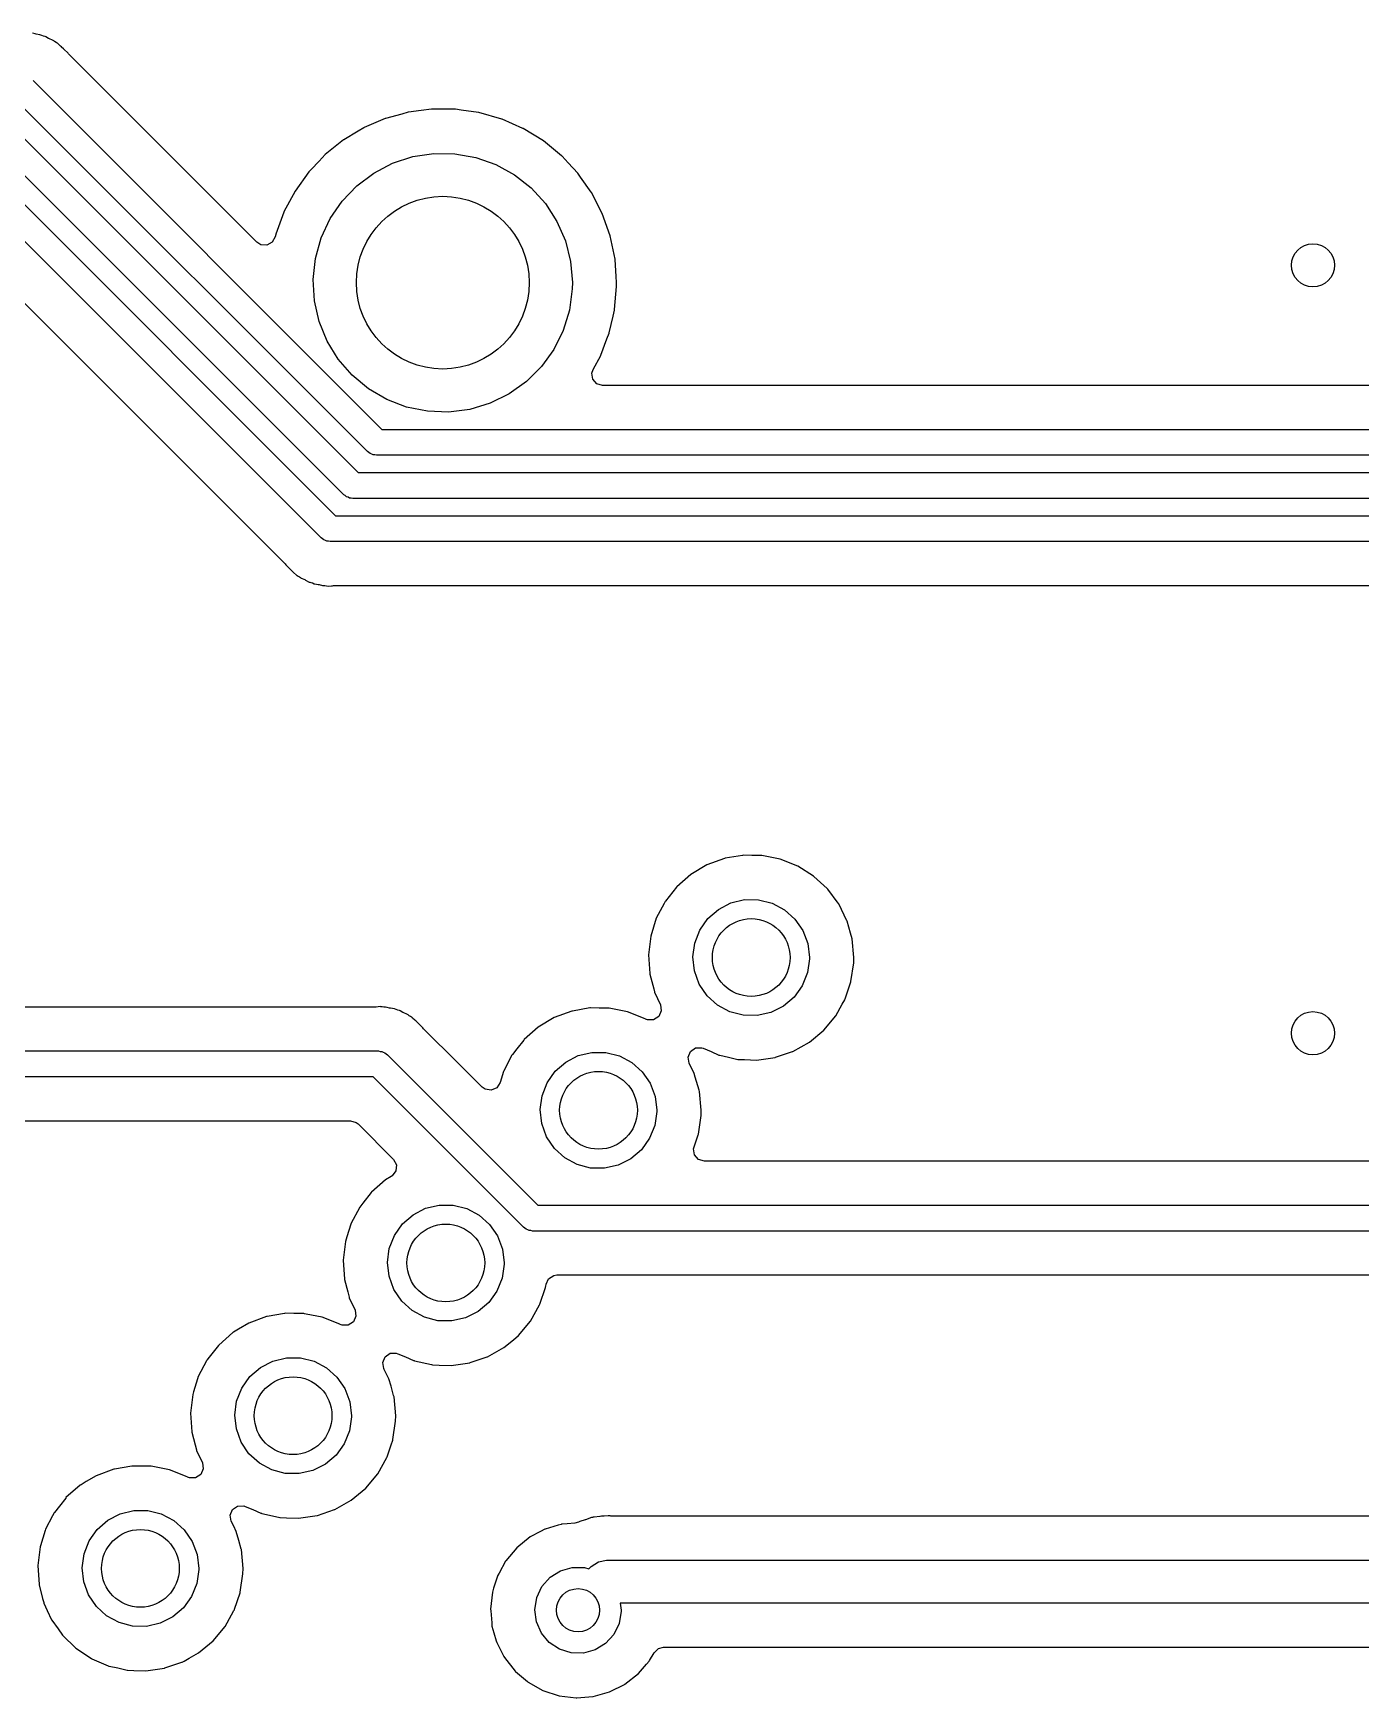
# Model space of a CAD drawing. Extents: x 123 to 292, y -246 to -33.
# Drawn here: x 183.81 to 199.18, y -161.62 to -142.35 of the extents above; entities that cross this region are included whole.
import ezdxf

# ---------------------------------------------------------------- set-up
doc = ezdxf.new("R2010")
doc.units = 0
doc.layers.add('BLACK', color=7, linetype='CONTINUOUS')

msp = doc.modelspace()

# ---------------------------------------------------------------- linework, layer by layer
at = {"layer": 'BLACK', "linetype": 'CONTINUOUS'}
for p, q in [((183.832, -142.355), (183.804, -142.348)), ((183.844, -142.357), (183.832, -142.355)), ((183.889, -142.365), (183.844, -142.357)), ((183.909, -142.373), (183.889, -142.365)), ((183.928, -142.38), (183.909, -142.373)), ((183.948, -142.385), (183.928, -142.38)), ((183.955, -142.389), (183.948, -142.385)), ((183.989, -142.407), (183.955, -142.389)), ((183.955, -142.389), (183.955, -142.389)), ((184, -142.412), (183.989, -142.407)), ((184.035, -142.428), (184, -142.412)), ((184.042, -142.431), (184.035, -142.428)), ((184.035, -142.428), (184.035, -142.428)), ((184.048, -142.436), (184.042, -142.431)), ((184.059, -142.444), (184.048, -142.436)), ((184.075, -142.455), (184.059, -142.444)), ((184.087, -142.461), (184.075, -142.455)), ((184.094, -142.465), (184.087, -142.461)), ((184.127, -142.496), (184.094, -142.465)), ((184.128, -142.497), (184.127, -142.496)), ((184.137, -142.504), (184.128, -142.497)), ((184.14, -142.507), (184.137, -142.504)), ((184.161, -142.528), (184.14, -142.507)), ((184.164, -142.53), (184.161, -142.528)), ((184.216, -142.579), (184.164, -142.53)), ((184.22, -142.586), (184.216, -142.579)), ((184.228, -142.594), (184.22, -142.586)), ((184.22, -142.586), (184.22, -142.586)), ((186.4, -144.767), (184.228, -142.594)), ((183.81, -142.896), (187.849, -146.934)), ((187.681, -147.191), (183.642, -143.152)), ((187.887, -143.335), (187.643, -143.44)), ((187.891, -143.334), (187.887, -143.335)), ((188.078, -143.283), (187.891, -143.334)), ((188.151, -143.263), (188.078, -143.283)), ((188.155, -143.261), (188.151, -143.263)), ((188.151, -143.263), (188.151, -143.263)), ((188.303, -143.242), (188.155, -143.261)), ((188.422, -143.226), (188.303, -143.242)), ((188.426, -143.226), (188.422, -143.226)), ((188.422, -143.226), (188.422, -143.226)), ((188.431, -143.226), (188.426, -143.226)), ((188.556, -143.226), (188.431, -143.226)), ((188.431, -143.226), (188.431, -143.226)), ((188.7, -143.227), (188.556, -143.226)), ((188.767, -143.237), (188.7, -143.227)), ((188.967, -143.265), (188.767, -143.237)), ((188.971, -143.266), (188.967, -143.265)), ((188.967, -143.265), (188.967, -143.265)), ((189.235, -143.341), (188.971, -143.266)), ((189.239, -143.343), (189.235, -143.341)), ((189.481, -143.449), (189.239, -143.343)), ((189.239, -143.343), (189.239, -143.343)), ((183.679, -143.538), (187.575, -147.434)), ((187.572, -143.481), (187.407, -143.58)), ((187.639, -143.441), (187.572, -143.481)), ((187.643, -143.44), (187.639, -143.441)), ((187.643, -143.44), (187.643, -143.44)), ((189.485, -143.451), (189.481, -143.449)), ((189.719, -143.594), (189.485, -143.451)), ((187.404, -143.582), (187.19, -143.753)), ((187.407, -143.58), (187.404, -143.582)), ((187.407, -143.58), (187.407, -143.58)), ((188.205, -143.776), (188.448, -143.739)), ((188.448, -143.739), (188.694, -143.742)), ((188.694, -143.742), (188.936, -143.785)), ((189.764, -143.631), (189.719, -143.594)), ((189.927, -143.765), (189.764, -143.631)), ((187.407, -147.69), (183.511, -143.794)), ((187.029, -143.923), (187.001, -143.952)), ((187.12, -143.827), (187.029, -143.923)), ((187.19, -143.753), (187.12, -143.827)), ((187.753, -143.966), (187.971, -143.852)), ((187.971, -143.852), (188.205, -143.776)), ((188.936, -143.785), (189.168, -143.867)), ((189.168, -143.867), (189.383, -143.986)), ((189.931, -143.767), (189.927, -143.765)), ((189.927, -143.765), (189.927, -143.765)), ((189.934, -143.771), (189.931, -143.767)), ((190.004, -143.846), (189.934, -143.771)), ((189.934, -143.771), (189.934, -143.771)), ((190.117, -143.968), (190.004, -143.846)), ((187.001, -143.952), (186.842, -144.174)), ((187.387, -144.291), (187.557, -144.113)), ((187.557, -144.113), (187.753, -143.966)), ((189.383, -143.986), (189.576, -144.138)), ((190.148, -144.012), (190.117, -143.968)), ((190.27, -144.186), (190.148, -144.012)), ((183.519, -144.141), (187.312, -147.933)), ((186.842, -144.174), (186.714, -144.416)), ((187.248, -144.494), (187.387, -144.291)), ((189.576, -144.138), (189.741, -144.32)), ((189.741, -144.32), (189.875, -144.526)), ((190.275, -144.192), (190.27, -144.186)), ((190.4, -144.435), (190.275, -144.192)), ((187.144, -148.19), (183.351, -144.397)), ((186.712, -144.42), (186.634, -144.633)), ((186.714, -144.416), (186.712, -144.42)), ((186.712, -144.42), (186.712, -144.42)), ((187.145, -144.717), (187.248, -144.494)), ((190.492, -144.694), (190.4, -144.435)), ((186.613, -144.705), (186.579, -144.767)), ((186.619, -144.677), (186.613, -144.705)), ((186.634, -144.633), (186.619, -144.673)), ((186.619, -144.673), (186.619, -144.677)), ((189.875, -144.526), (189.973, -144.752)), ((190.547, -144.962), (190.492, -144.694)), ((186.445, -144.796), (186.4, -144.767)), ((186.516, -144.801), (186.445, -144.796)), ((186.579, -144.767), (186.516, -144.801)), ((187.079, -144.954), (187.145, -144.717)), ((189.973, -144.752), (190.033, -144.99)), ((183.178, -144.942), (186.727, -148.491)), ((187.053, -145.198), (187.079, -144.954)), ((190.033, -144.99), (190.053, -145.235)), ((190.548, -144.966), (190.547, -144.962)), ((190.561, -145.165), (190.548, -144.966)), ((190.548, -144.966), (190.548, -144.966)), ((187.067, -145.444), (187.053, -145.198)), ((190.053, -145.235), (190.051, -145.308)), ((190.541, -145.545), (190.565, -145.28)), ((190.566, -145.235), (190.561, -145.165)), ((190.565, -145.277), (190.566, -145.235)), ((190.565, -145.28), (190.565, -145.277)), ((190.565, -145.28), (190.565, -145.28)), ((187.121, -145.684), (187.067, -145.444)), ((190.051, -145.308), (190.019, -145.552)), ((190.019, -145.552), (189.947, -145.787)), ((190.48, -145.817), (190.524, -145.624)), ((190.524, -145.624), (190.54, -145.554)), ((190.54, -145.554), (190.541, -145.55)), ((190.54, -145.554), (190.54, -145.554)), ((190.541, -145.55), (190.541, -145.545)), ((187.214, -145.911), (187.121, -145.684)), ((189.947, -145.787), (189.838, -146.008)), ((190.454, -145.885), (190.478, -145.821)), ((190.478, -145.821), (190.48, -145.817)), ((190.478, -145.821), (190.478, -145.821)), ((187.342, -146.121), (187.214, -145.911)), ((189.838, -146.008), (189.695, -146.207)), ((190.383, -146.073), (190.454, -145.885)), ((187.503, -146.307), (187.342, -146.121)), ((189.695, -146.207), (189.521, -146.381)), ((190.279, -146.282), (190.293, -146.24)), ((190.293, -146.24), (190.381, -146.077)), ((190.381, -146.077), (190.383, -146.073)), ((190.381, -146.077), (190.381, -146.077)), ((187.692, -146.464), (187.503, -146.307)), ((189.521, -146.381), (189.321, -146.523)), ((190.289, -146.352), (190.279, -146.282)), ((190.335, -146.406), (190.289, -146.352)), ((190.403, -146.426), (190.335, -146.406)), ((203.108, -146.426), (190.403, -146.426)), ((187.905, -146.588), (187.692, -146.464)), ((188.134, -146.675), (187.905, -146.588)), ((189.1, -146.632), (188.865, -146.702)), ((189.321, -146.523), (189.1, -146.632)), ((188.375, -146.724), (188.134, -146.675)), ((188.621, -146.733), (188.375, -146.724)), ((188.865, -146.702), (188.621, -146.733)), ((187.849, -146.934), (203.37, -146.934)), ((187.698, -147.2), (187.681, -147.191)), ((187.712, -147.214), (187.698, -147.2)), ((187.731, -147.219), (187.712, -147.214)), ((187.748, -147.229), (187.731, -147.219)), ((187.768, -147.229), (187.748, -147.229)), ((187.787, -147.234), (187.768, -147.229)), ((203.433, -147.234), (187.787, -147.234)), ((187.575, -147.434), (224.692, -147.434)), ((187.424, -147.7), (187.407, -147.69)), ((187.438, -147.714), (187.424, -147.7)), ((187.457, -147.719), (187.438, -147.714)), ((187.474, -147.729), (187.457, -147.719)), ((187.494, -147.729), (187.474, -147.729)), ((187.513, -147.734), (187.494, -147.729)), ((224.755, -147.734), (187.513, -147.734)), ((187.312, -147.933), (206.503, -147.933)), ((187.161, -148.199), (187.144, -148.19)), ((187.175, -148.213), (187.161, -148.199)), ((187.194, -148.219), (187.175, -148.213)), ((187.211, -148.228), (187.194, -148.219)), ((187.231, -148.228), (187.211, -148.228)), ((187.25, -148.233), (187.231, -148.228)), ((206.441, -148.233), (187.25, -148.233)), ((186.727, -148.491), (186.735, -148.5)), ((186.735, -148.5), (186.735, -148.5)), ((186.735, -148.5), (186.739, -148.507)), ((186.739, -148.507), (186.75, -148.517)), ((186.75, -148.517), (186.791, -148.555)), ((186.791, -148.555), (186.793, -148.558)), ((186.793, -148.558), (186.814, -148.578)), ((186.814, -148.578), (186.817, -148.581)), ((186.817, -148.581), (186.817, -148.581)), ((186.817, -148.581), (186.826, -148.589)), ((186.826, -148.589), (186.86, -148.62)), ((186.86, -148.62), (186.867, -148.624)), ((186.867, -148.624), (186.867, -148.624)), ((186.867, -148.624), (186.879, -148.631)), ((186.879, -148.631), (186.895, -148.642)), ((186.895, -148.642), (186.906, -148.65)), ((186.906, -148.65), (186.906, -148.65)), ((186.906, -148.65), (186.912, -148.655)), ((186.912, -148.655), (186.955, -148.673)), ((186.955, -148.673), (186.965, -148.678)), ((186.965, -148.678), (187.006, -148.701)), ((187.006, -148.701), (187.014, -148.703)), ((187.014, -148.703), (187.014, -148.703)), ((187.014, -148.703), (187.027, -148.706)), ((187.027, -148.706), (187.045, -148.712)), ((187.045, -148.712), (187.065, -148.721)), ((187.065, -148.721), (187.073, -148.722)), ((187.073, -148.722), (187.111, -148.728)), ((187.111, -148.728), (187.122, -148.731)), ((187.122, -148.731), (187.159, -148.74)), ((187.159, -148.74), (187.159, -148.74)), ((187.159, -148.74), (187.167, -148.742)), ((187.167, -148.742), (187.189, -148.742)), ((187.189, -148.742), (187.208, -148.744)), ((187.208, -148.744), (187.229, -148.747)), ((187.229, -148.747), (187.265, -148.744)), ((187.265, -148.744), (187.275, -148.743)), ((187.275, -148.743), (187.287, -148.742)), ((187.287, -148.742), (203.688, -148.742)), ((191.612, -151.976), (191.425, -152.087)), ((191.816, -151.9), (191.612, -151.976)), ((191.822, -151.899), (191.816, -151.9)), ((192.025, -151.865), (191.822, -151.899)), ((191.822, -151.899), (191.822, -151.899)), ((192.03, -151.864), (192.025, -151.865)), ((192.025, -151.865), (192.025, -151.865)), ((192.133, -151.865), (192.03, -151.864)), ((192.242, -151.866), (192.133, -151.865)), ((192.248, -151.866), (192.242, -151.866)), ((192.242, -151.866), (192.242, -151.866)), ((192.461, -151.909), (192.248, -151.866)), ((192.663, -151.989), (192.461, -151.909)), ((192.847, -152.106), (192.663, -151.989)), ((191.425, -152.087), (191.261, -152.23)), ((192.851, -152.109), (192.847, -152.106)), ((193.003, -152.249), (192.851, -152.109)), ((192.851, -152.109), (192.851, -152.109)), ((191.124, -152.406), (191.115, -152.423)), ((191.127, -152.401), (191.124, -152.406)), ((191.132, -152.395), (191.127, -152.401)), ((191.258, -152.235), (191.132, -152.395)), ((191.261, -152.23), (191.258, -152.235)), ((191.744, -152.49), (191.888, -152.416)), ((191.888, -152.416), (192.046, -152.378)), ((192.046, -152.378), (192.208, -152.379)), ((192.208, -152.379), (192.365, -152.418)), ((193.007, -152.253), (193.003, -152.249)), ((193.01, -152.258), (193.007, -152.253)), ((193.13, -152.418), (193.01, -152.258)), ((193.01, -152.258), (193.01, -152.258)), ((191.025, -152.594), (190.961, -152.801)), ((191.115, -152.423), (191.025, -152.594)), ((191.529, -152.73), (191.622, -152.597)), ((191.622, -152.597), (191.744, -152.49)), ((192.365, -152.418), (192.509, -152.494)), ((192.509, -152.494), (192.63, -152.602)), ((192.63, -152.602), (192.722, -152.736)), ((193.137, -152.427), (193.13, -152.418)), ((193.233, -152.623), (193.137, -152.427)), ((190.961, -152.801), (190.935, -153.017)), ((191.47, -152.881), (191.529, -152.73)), ((192.722, -152.736), (192.779, -152.887)), ((193.235, -152.628), (193.233, -152.623)), ((193.273, -152.765), (193.235, -152.628)), ((193.292, -152.832), (193.273, -152.765)), ((191.449, -153.041), (191.47, -152.881)), ((192.779, -152.887), (192.799, -153.048)), ((193.312, -153.048), (193.292, -152.832)), ((190.935, -153.017), (190.95, -153.234)), ((191.466, -153.203), (191.449, -153.041)), ((192.798, -153.063), (192.776, -153.223)), ((192.799, -153.048), (192.798, -153.063)), ((193.279, -153.326), (193.311, -153.111)), ((193.311, -153.111), (193.312, -153.048)), ((190.95, -153.234), (190.951, -153.24)), ((190.951, -153.24), (190.951, -153.24)), ((190.951, -153.24), (190.995, -153.412)), ((191.522, -153.355), (191.466, -153.203)), ((191.613, -153.49), (191.522, -153.355)), ((192.715, -153.374), (192.62, -153.505)), ((192.776, -153.223), (192.715, -153.374)), ((193.211, -153.526), (193.277, -153.331)), ((193.277, -153.331), (193.279, -153.326)), ((193.277, -153.331), (193.277, -153.331)), ((190.995, -153.412), (191.003, -153.445)), ((191.003, -153.445), (191.006, -153.45)), ((191.006, -153.45), (191.072, -153.596)), ((191.733, -153.599), (191.613, -153.49)), ((192.62, -153.505), (192.497, -153.611)), ((193.177, -153.589), (193.207, -153.537)), ((193.207, -153.537), (193.209, -153.532)), ((193.207, -153.537), (193.207, -153.537)), ((193.209, -153.532), (193.211, -153.526)), ((193.211, -153.526), (193.211, -153.526)), ((187.771, -153.621), (167.855, -153.621)), ((187.782, -153.621), (187.771, -153.621)), ((187.828, -153.616), (187.782, -153.621)), ((187.836, -153.617), (187.828, -153.616)), ((187.85, -153.62), (187.836, -153.617)), ((187.869, -153.621), (187.85, -153.62)), ((187.891, -153.621), (187.869, -153.621)), ((187.908, -153.625), (187.891, -153.621)), ((187.936, -153.633), (187.908, -153.625)), ((187.947, -153.635), (187.936, -153.633)), ((187.993, -153.642), (187.947, -153.635)), ((188.012, -153.651), (187.993, -153.642)), ((188.031, -153.657), (188.012, -153.651)), ((188.052, -153.662), (188.031, -153.657)), ((188.059, -153.666), (188.052, -153.662)), ((188.092, -153.685), (188.059, -153.666)), ((188.059, -153.666), (188.059, -153.666)), ((188.103, -153.69), (188.092, -153.685)), ((188.138, -153.705), (188.103, -153.69)), ((188.145, -153.708), (188.138, -153.705)), ((188.138, -153.705), (188.138, -153.705)), ((188.152, -153.713), (188.145, -153.708)), ((188.162, -153.721), (188.152, -153.713)), ((188.179, -153.732), (188.162, -153.721)), ((188.191, -153.739), (188.179, -153.732)), ((188.198, -153.743), (188.191, -153.739)), ((188.204, -153.748), (188.198, -153.743)), ((188.231, -153.774), (188.204, -153.748)), ((189.844, -153.743), (189.657, -153.855)), ((190.048, -153.668), (189.844, -153.743)), ((190.054, -153.667), (190.048, -153.668)), ((190.257, -153.632), (190.054, -153.667)), ((190.054, -153.667), (190.054, -153.667)), ((190.263, -153.631), (190.257, -153.632)), ((190.257, -153.632), (190.257, -153.632)), ((190.365, -153.633), (190.263, -153.631)), ((190.474, -153.634), (190.365, -153.633)), ((190.48, -153.634), (190.474, -153.634)), ((190.474, -153.634), (190.474, -153.634)), ((190.693, -153.677), (190.48, -153.634)), ((190.895, -153.757), (190.693, -153.677)), ((190.9, -153.76), (190.895, -153.757)), ((190.901, -153.761), (190.9, -153.76)), ((190.923, -153.769), (190.901, -153.761)), ((191.054, -153.731), (190.994, -153.769)), ((191.083, -153.666), (191.054, -153.731)), ((191.072, -153.596), (191.083, -153.666)), ((191.875, -153.676), (191.733, -153.599)), ((192.032, -153.717), (191.875, -153.676)), ((192.194, -153.72), (192.032, -153.717)), ((192.352, -153.684), (192.194, -153.72)), ((192.497, -153.611), (192.352, -153.684)), ((192.964, -153.889), (193.103, -153.722)), ((193.103, -153.722), (193.177, -153.589)), ((188.24, -153.782), (188.231, -153.774)), ((188.244, -153.785), (188.24, -153.782)), ((188.265, -153.805), (188.244, -153.785)), ((188.267, -153.808), (188.265, -153.805)), ((188.319, -153.857), (188.267, -153.808)), ((188.323, -153.863), (188.319, -153.857)), ((188.331, -153.872), (188.323, -153.863)), ((188.731, -154.272), (188.331, -153.872)), ((189.657, -153.855), (189.494, -153.998)), ((190.994, -153.769), (190.923, -153.769)), ((192.797, -154.028), (192.964, -153.889)), ((167.506, -154.13), (187.808, -154.13)), ((187.808, -154.13), (187.827, -154.135)), ((187.827, -154.135), (187.846, -154.135)), ((187.846, -154.135), (187.864, -154.145)), ((187.864, -154.145), (187.883, -154.15)), ((187.883, -154.15), (187.897, -154.164)), ((189.41, -154.104), (189.359, -154.169)), ((189.49, -154.003), (189.41, -154.104)), ((189.494, -153.998), (189.49, -154.003)), ((190.121, -154.184), (190.278, -154.146)), ((190.278, -154.146), (190.44, -154.147)), ((190.44, -154.147), (190.598, -154.186)), ((191.394, -154.2), (191.421, -154.134)), ((191.421, -154.134), (191.48, -154.094)), ((191.48, -154.094), (191.551, -154.092)), ((191.551, -154.092), (191.569, -154.098)), ((191.569, -154.098), (191.659, -154.137)), ((191.659, -154.137), (191.751, -154.177)), ((192.406, -154.202), (192.602, -154.136)), ((192.602, -154.136), (192.607, -154.134)), ((192.602, -154.136), (192.602, -154.136)), ((192.607, -154.134), (192.797, -154.028)), ((187.897, -154.164), (187.914, -154.174)), ((187.914, -154.174), (189.654, -155.914)), ((189.007, -154.547), (188.731, -154.272)), ((189.353, -154.18), (189.258, -154.361)), ((189.356, -154.174), (189.353, -154.18)), ((189.359, -154.169), (189.356, -154.174)), ((189.854, -154.365), (189.976, -154.258)), ((189.976, -154.258), (190.121, -154.184)), ((190.598, -154.186), (190.741, -154.262)), ((190.741, -154.262), (190.862, -154.37)), ((191.406, -154.27), (191.394, -154.2)), ((191.465, -154.39), (191.406, -154.27)), ((191.751, -154.177), (191.751, -154.177)), ((191.751, -154.177), (191.756, -154.179)), ((191.756, -154.179), (191.762, -154.18)), ((191.762, -154.18), (191.86, -154.202)), ((191.86, -154.202), (191.968, -154.227)), ((191.968, -154.227), (191.974, -154.227)), ((191.974, -154.227), (191.974, -154.227)), ((191.974, -154.227), (192.047, -154.23)), ((192.047, -154.23), (192.186, -154.235)), ((192.186, -154.235), (192.401, -154.204)), ((192.401, -154.204), (192.406, -154.202)), ((192.406, -154.202), (192.406, -154.202)), ((187.745, -154.43), (167.507, -154.43)), ((189.486, -156.17), (187.745, -154.43)), ((189.216, -154.496), (189.177, -154.555)), ((189.256, -154.367), (189.216, -154.496)), ((189.258, -154.361), (189.256, -154.367)), ((189.256, -154.367), (189.256, -154.367)), ((189.702, -154.648), (189.761, -154.497)), ((189.761, -154.497), (189.854, -154.365)), ((190.862, -154.37), (190.954, -154.504)), ((190.954, -154.504), (191.011, -154.655)), ((191.477, -154.433), (191.465, -154.39)), ((191.52, -154.583), (191.477, -154.433)), ((189.042, -154.572), (189.007, -154.547)), ((189.112, -154.583), (189.042, -154.572)), ((189.177, -154.555), (189.112, -154.583)), ((189.681, -154.809), (189.702, -154.648)), ((191.011, -154.655), (191.031, -154.816)), ((191.524, -154.6), (191.52, -154.583)), ((191.544, -154.816), (191.524, -154.6)), ((189.699, -154.97), (189.681, -154.809)), ((191.031, -154.83), (191.008, -154.991)), ((191.031, -154.816), (191.031, -154.83)), ((191.512, -155.094), (191.543, -154.878)), ((191.543, -154.878), (191.544, -154.816)), ((178.773, -154.938), (187.483, -154.938)), ((187.483, -154.938), (187.551, -154.958)), ((187.551, -154.958), (187.572, -154.975)), ((187.572, -154.975), (187.982, -155.385)), ((189.754, -155.123), (189.699, -154.97)), ((191.008, -154.991), (190.947, -155.141)), ((191.462, -155.239), (191.51, -155.099)), ((191.51, -155.099), (191.512, -155.094)), ((191.51, -155.099), (191.51, -155.099)), ((189.845, -155.257), (189.754, -155.123)), ((189.965, -155.366), (189.845, -155.257)), ((190.853, -155.273), (190.729, -155.378)), ((190.947, -155.141), (190.853, -155.273)), ((191.457, -155.262), (191.462, -155.239)), ((191.467, -155.332), (191.457, -155.262)), ((187.982, -155.385), (188.016, -155.447)), ((188.016, -155.447), (188.011, -155.518)), ((190.107, -155.444), (189.965, -155.366)), ((190.264, -155.485), (190.107, -155.444)), ((190.426, -155.488), (190.264, -155.485)), ((190.584, -155.451), (190.426, -155.488)), ((190.729, -155.378), (190.584, -155.451)), ((191.513, -155.385), (191.467, -155.332)), ((191.582, -155.405), (191.513, -155.385)), ((203.274, -155.405), (191.582, -155.405)), ((187.889, -155.622), (187.726, -155.766)), ((187.957, -155.582), (187.889, -155.622)), ((187.968, -155.575), (187.957, -155.582)), ((188.011, -155.518), (187.968, -155.575)), ((187.722, -155.77), (187.627, -155.891)), ((187.726, -155.766), (187.722, -155.77)), ((187.591, -155.937), (187.49, -156.129)), ((187.627, -155.891), (187.591, -155.937)), ((188.086, -156.132), (188.209, -156.026)), ((188.209, -156.026), (188.353, -155.951)), ((188.353, -155.951), (188.51, -155.913)), ((188.51, -155.913), (188.673, -155.914)), ((188.673, -155.914), (188.83, -155.954)), ((188.83, -155.954), (188.973, -156.03)), ((188.973, -156.03), (189.094, -156.138)), ((189.654, -155.914), (203.791, -155.914)), ((187.488, -156.135), (187.443, -156.28)), ((187.49, -156.129), (187.488, -156.135)), ((187.934, -156.416), (187.993, -156.265)), ((187.993, -156.265), (188.086, -156.132)), ((189.094, -156.138), (189.186, -156.271)), ((189.186, -156.271), (189.244, -156.423)), ((189.503, -156.18), (189.486, -156.17)), ((189.517, -156.194), (189.503, -156.18)), ((189.536, -156.199), (189.517, -156.194)), ((189.553, -156.209), (189.536, -156.199)), ((189.573, -156.209), (189.553, -156.209)), ((189.592, -156.214), (189.573, -156.209)), ((203.853, -156.214), (189.592, -156.214)), ((187.425, -156.337), (187.4, -156.553)), ((187.443, -156.28), (187.425, -156.337)), ((187.913, -156.577), (187.934, -156.416)), ((189.244, -156.423), (189.263, -156.584)), ((187.4, -156.553), (187.414, -156.77)), ((187.931, -156.738), (187.913, -156.577)), ((189.263, -156.598), (189.24, -156.759)), ((189.263, -156.584), (189.263, -156.598)), ((187.414, -156.77), (187.416, -156.776)), ((187.416, -156.776), (187.416, -156.776)), ((187.416, -156.776), (187.452, -156.919)), ((187.987, -156.89), (187.931, -156.738)), ((189.24, -156.759), (189.18, -156.909)), ((189.745, -156.851), (189.748, -156.83)), ((189.748, -156.83), (189.778, -156.766)), ((189.778, -156.766), (189.838, -156.728)), ((189.838, -156.728), (189.873, -156.722)), ((189.873, -156.722), (203.771, -156.722)), ((187.452, -156.919), (187.468, -156.981)), ((187.468, -156.981), (187.47, -156.986)), ((187.47, -156.986), (187.537, -157.131)), ((188.077, -157.025), (187.987, -156.89)), ((188.197, -157.134), (188.077, -157.025)), ((189.085, -157.041), (188.962, -157.146)), ((189.18, -156.909), (189.085, -157.041)), ((189.676, -157.062), (189.742, -156.867)), ((189.742, -156.867), (189.744, -156.861)), ((189.742, -156.867), (189.742, -156.867)), ((189.744, -156.861), (189.745, -156.851)), ((186.513, -157.204), (186.309, -157.279)), ((186.518, -157.203), (186.513, -157.204)), ((186.721, -157.168), (186.518, -157.203)), ((186.518, -157.203), (186.518, -157.203)), ((186.727, -157.167), (186.721, -157.168)), ((186.721, -157.168), (186.721, -157.168)), ((186.83, -157.168), (186.727, -157.167)), ((186.939, -157.17), (186.83, -157.168)), ((186.944, -157.17), (186.939, -157.17)), ((186.939, -157.17), (186.939, -157.17)), ((186.95, -157.171), (186.944, -157.17)), ((186.97, -157.175), (186.95, -157.171)), ((186.95, -157.171), (186.95, -157.171)), ((187.158, -157.212), (186.97, -157.175)), ((187.36, -157.293), (187.158, -157.212)), ((187.547, -157.201), (187.518, -157.266)), ((187.537, -157.131), (187.547, -157.201)), ((188.34, -157.212), (188.197, -157.134)), ((188.496, -157.253), (188.34, -157.212)), ((188.817, -157.219), (188.659, -157.255)), ((188.962, -157.146), (188.817, -157.219)), ((189.568, -157.257), (189.674, -157.067)), ((189.674, -157.067), (189.676, -157.062)), ((189.676, -157.062), (189.676, -157.062)), ((186.122, -157.39), (185.958, -157.534)), ((186.128, -157.387), (186.122, -157.39)), ((186.186, -157.352), (186.128, -157.387)), ((186.309, -157.279), (186.186, -157.352)), ((187.365, -157.296), (187.36, -157.293)), ((187.387, -157.305), (187.365, -157.296)), ((187.365, -157.296), (187.365, -157.296)), ((187.458, -157.305), (187.387, -157.305)), ((187.518, -157.266), (187.458, -157.305)), ((188.659, -157.255), (188.496, -157.253)), ((189.371, -157.472), (189.428, -157.424)), ((189.428, -157.424), (189.568, -157.257)), ((185.955, -157.538), (185.831, -157.695)), ((185.958, -157.534), (185.955, -157.538)), ((189.071, -157.67), (189.261, -157.564)), ((189.261, -157.564), (189.371, -157.472)), ((185.818, -157.716), (185.722, -157.897)), ((185.821, -157.71), (185.818, -157.716)), ((185.823, -157.704), (185.821, -157.71)), ((185.831, -157.695), (185.823, -157.704)), ((186.319, -157.9), (186.441, -157.794)), ((186.441, -157.794), (186.585, -157.719)), ((186.585, -157.719), (186.743, -157.681)), ((186.743, -157.681), (186.905, -157.682)), ((186.905, -157.682), (187.062, -157.722)), ((187.062, -157.722), (187.205, -157.798)), ((187.205, -157.798), (187.327, -157.905)), ((187.858, -157.735), (187.886, -157.67)), ((187.87, -157.805), (187.858, -157.735)), ((187.876, -157.816), (187.87, -157.805)), ((187.886, -157.67), (187.944, -157.63)), ((187.944, -157.63), (188.015, -157.628)), ((188.015, -157.628), (188.033, -157.634)), ((188.033, -157.634), (188.123, -157.672)), ((188.123, -157.672), (188.215, -157.712)), ((188.215, -157.712), (188.215, -157.712)), ((188.215, -157.712), (188.221, -157.714)), ((188.221, -157.714), (188.226, -157.716)), ((188.226, -157.716), (188.422, -157.76)), ((188.422, -157.76), (188.433, -157.762)), ((188.433, -157.762), (188.439, -157.763)), ((188.439, -157.763), (188.439, -157.763)), ((188.439, -157.763), (188.512, -157.766)), ((188.512, -157.766), (188.65, -157.771)), ((188.65, -157.771), (188.865, -157.74)), ((188.865, -157.74), (188.871, -157.738)), ((188.871, -157.738), (189.066, -157.672)), ((188.871, -157.738), (188.871, -157.738)), ((189.066, -157.672), (189.071, -157.67)), ((189.066, -157.672), (189.066, -157.672)), ((185.713, -157.926), (185.666, -158.077)), ((185.722, -157.897), (185.713, -157.926)), ((186.225, -158.033), (186.319, -157.9)), ((187.327, -157.905), (187.418, -158.039)), ((187.93, -157.926), (187.876, -157.816)), ((187.954, -158.012), (187.93, -157.926)), ((185.658, -158.105), (185.632, -158.321)), ((185.666, -158.077), (185.658, -158.105)), ((186.145, -158.345), (186.166, -158.184)), ((186.166, -158.184), (186.225, -158.033)), ((187.418, -158.039), (187.476, -158.191)), ((187.476, -158.191), (187.495, -158.352)), ((187.984, -158.118), (187.954, -158.012)), ((187.989, -158.135), (187.984, -158.118)), ((188.009, -158.352), (187.989, -158.135)), ((185.632, -158.321), (185.646, -158.538)), ((186.163, -158.506), (186.145, -158.345)), ((187.495, -158.366), (187.472, -158.526)), ((187.495, -158.352), (187.495, -158.366)), ((188.007, -158.414), (188.009, -158.352)), ((185.646, -158.538), (185.648, -158.543)), ((185.648, -158.543), (185.648, -158.543)), ((185.648, -158.543), (185.685, -158.689)), ((186.219, -158.658), (186.163, -158.506)), ((187.472, -158.526), (187.412, -158.677)), ((187.976, -158.629), (188.007, -158.414)), ((185.685, -158.689), (185.7, -158.749)), ((185.7, -158.749), (185.702, -158.754)), ((185.702, -158.754), (185.769, -158.899)), ((186.309, -158.793), (186.219, -158.658)), ((187.412, -158.677), (187.317, -158.809)), ((187.908, -158.83), (187.956, -158.689)), ((187.956, -158.689), (187.974, -158.635)), ((187.974, -158.635), (187.976, -158.629)), ((187.974, -158.635), (187.974, -158.635)), ((184.954, -158.936), (184.751, -158.971)), ((184.959, -158.935), (184.954, -158.936)), ((184.954, -158.936), (184.954, -158.936)), ((185.062, -158.936), (184.959, -158.935)), ((185.171, -158.937), (185.062, -158.936)), ((185.177, -158.938), (185.171, -158.937)), ((185.171, -158.937), (185.171, -158.937)), ((185.39, -158.98), (185.177, -158.938)), ((185.78, -158.969), (185.75, -159.034)), ((185.769, -158.899), (185.78, -158.969)), ((186.429, -158.902), (186.309, -158.793)), ((186.572, -158.979), (186.429, -158.902)), ((187.194, -158.914), (187.049, -158.987)), ((187.317, -158.809), (187.194, -158.914)), ((187.8, -159.025), (187.906, -158.835)), ((187.906, -158.835), (187.908, -158.83)), ((187.908, -158.83), (187.908, -158.83)), ((184.354, -159.158), (184.19, -159.301)), ((184.364, -159.152), (184.354, -159.158)), ((184.425, -159.115), (184.364, -159.152)), ((184.541, -159.047), (184.425, -159.115)), ((184.745, -158.971), (184.541, -159.047)), ((184.751, -158.971), (184.745, -158.971)), ((184.751, -158.971), (184.751, -158.971)), ((185.592, -159.061), (185.39, -158.98)), ((185.597, -159.064), (185.592, -159.061)), ((185.598, -159.064), (185.597, -159.064)), ((185.62, -159.073), (185.598, -159.064)), ((185.691, -159.072), (185.62, -159.073)), ((185.75, -159.034), (185.691, -159.072)), ((186.729, -159.021), (186.572, -158.979)), ((186.891, -159.023), (186.729, -159.021)), ((187.049, -158.987), (186.891, -159.023)), ((187.661, -159.192), (187.8, -159.025)), ((184.187, -159.306), (184.114, -159.398)), ((184.19, -159.301), (184.187, -159.306)), ((187.304, -159.438), (187.493, -159.331)), ((187.493, -159.331), (187.661, -159.192)), ((184.034, -159.513), (183.954, -159.665)), ((184.053, -159.477), (184.034, -159.513)), ((184.056, -159.472), (184.053, -159.477)), ((184.114, -159.398), (184.056, -159.472)), ((184.673, -159.561), (184.817, -159.487)), ((184.817, -159.487), (184.975, -159.449)), ((184.975, -159.449), (185.137, -159.45)), ((185.137, -159.45), (185.294, -159.489)), ((185.294, -159.489), (185.438, -159.565)), ((186.091, -159.503), (186.118, -159.438)), ((186.103, -159.573), (186.091, -159.503)), ((186.118, -159.438), (186.177, -159.398)), ((186.177, -159.398), (186.248, -159.395)), ((186.248, -159.395), (186.265, -159.402)), ((186.265, -159.402), (186.355, -159.44)), ((186.355, -159.44), (186.448, -159.48)), ((186.448, -159.48), (186.448, -159.48)), ((186.448, -159.48), (186.453, -159.482)), ((186.453, -159.482), (186.459, -159.483)), ((186.459, -159.483), (186.617, -159.519)), ((186.617, -159.519), (186.665, -159.53)), ((186.665, -159.53), (186.671, -159.53)), ((186.671, -159.53), (186.671, -159.53)), ((186.671, -159.53), (186.744, -159.533)), ((186.744, -159.533), (186.882, -159.539)), ((186.882, -159.539), (187.098, -159.508)), ((187.098, -159.508), (187.103, -159.506)), ((187.103, -159.506), (187.298, -159.439)), ((187.103, -159.506), (187.103, -159.506)), ((187.298, -159.439), (187.304, -159.438)), ((187.298, -159.439), (187.298, -159.439)), ((190.274, -159.531), (190.205, -159.556)), ((190.281, -159.53), (190.274, -159.531)), ((190.287, -159.529), (190.281, -159.53)), ((190.293, -159.527), (190.287, -159.529)), ((190.3, -159.525), (190.293, -159.527)), ((190.307, -159.525), (190.3, -159.525)), ((190.372, -159.519), (190.307, -159.525)), ((190.307, -159.525), (190.307, -159.525)), ((190.377, -159.519), (190.372, -159.519)), ((190.392, -159.517), (190.377, -159.519)), ((190.405, -159.516), (190.392, -159.517)), ((190.413, -159.516), (190.405, -159.516)), ((190.423, -159.515), (190.413, -159.516)), ((190.469, -159.511), (190.423, -159.515)), ((190.476, -159.511), (190.469, -159.511)), ((190.469, -159.511), (190.469, -159.511)), ((190.483, -159.512), (190.476, -159.511)), ((190.49, -159.513), (190.483, -159.512)), ((190.483, -159.512), (190.483, -159.512)), ((190.497, -159.514), (190.49, -159.513)), ((190.516, -159.516), (190.497, -159.514)), ((225.31, -159.516), (190.516, -159.516)), ((183.949, -159.682), (183.894, -159.86)), ((183.954, -159.665), (183.949, -159.682)), ((184.458, -159.801), (184.551, -159.668)), ((184.551, -159.668), (184.673, -159.561)), ((185.438, -159.565), (185.559, -159.673)), ((185.559, -159.673), (185.651, -159.807)), ((186.132, -159.632), (186.103, -159.573)), ((186.162, -159.694), (186.132, -159.632)), ((186.192, -159.798), (186.162, -159.694)), ((189.684, -159.694), (189.564, -159.756)), ((189.734, -159.667), (189.684, -159.694)), ((189.739, -159.665), (189.734, -159.667)), ((189.734, -159.667), (189.734, -159.667)), ((189.887, -159.621), (189.739, -159.665)), ((189.923, -159.611), (189.887, -159.621)), ((189.929, -159.609), (189.923, -159.611)), ((189.923, -159.611), (189.923, -159.611)), ((189.935, -159.608), (189.929, -159.609)), ((189.994, -159.603), (189.935, -159.608)), ((189.935, -159.608), (189.935, -159.608)), ((190.083, -159.595), (189.994, -159.603)), ((190.124, -159.584), (190.083, -159.595)), ((190.125, -159.583), (190.124, -159.584)), ((190.131, -159.58), (190.125, -159.583)), ((190.138, -159.577), (190.131, -159.58)), ((190.201, -159.557), (190.138, -159.577)), ((190.138, -159.577), (190.138, -159.577)), ((190.205, -159.556), (190.201, -159.557)), ((183.89, -159.872), (183.864, -160.088)), ((183.894, -159.86), (183.89, -159.872)), ((184.399, -159.952), (184.458, -159.801)), ((185.651, -159.807), (185.708, -159.959)), ((186.219, -159.897), (186.192, -159.798)), ((186.221, -159.903), (186.219, -159.897)), ((186.241, -160.12), (186.221, -159.903)), ((189.41, -159.88), (189.283, -160.032)), ((189.564, -159.756), (189.41, -159.88)), ((183.864, -160.088), (183.879, -160.305)), ((184.378, -160.112), (184.399, -159.952)), ((184.395, -160.274), (184.378, -160.112)), ((185.708, -159.959), (185.727, -160.12)), ((185.727, -160.12), (185.727, -160.134)), ((186.239, -160.182), (186.241, -160.12)), ((189.28, -160.037), (189.204, -160.175)), ((189.283, -160.032), (189.28, -160.037)), ((189.28, -160.037), (189.28, -160.037)), ((189.915, -160.148), (190.051, -160.109)), ((190.051, -160.109), (190.193, -160.11)), ((190.193, -160.11), (190.245, -160.125)), ((190.245, -160.125), (190.272, -160.097)), ((190.272, -160.097), (190.354, -160.043)), ((190.272, -160.097), (190.272, -160.097)), ((190.354, -160.043), (190.449, -160.024)), ((190.449, -160.024), (225.323, -160.024)), ((183.879, -160.305), (183.88, -160.311)), ((183.88, -160.311), (183.88, -160.311)), ((183.88, -160.311), (183.92, -160.47)), ((184.451, -160.426), (184.395, -160.274)), ((185.704, -160.294), (185.644, -160.445)), ((185.727, -160.134), (185.704, -160.294)), ((186.208, -160.397), (186.239, -160.182)), ((189.186, -160.211), (189.142, -160.348)), ((189.188, -160.205), (189.186, -160.211)), ((189.186, -160.211), (189.186, -160.211)), ((189.204, -160.175), (189.188, -160.205)), ((189.701, -160.33), (189.795, -160.223)), ((189.795, -160.223), (189.915, -160.148)), ((183.92, -160.47), (183.932, -160.516)), ((184.542, -160.561), (184.451, -160.426)), ((185.644, -160.445), (185.549, -160.576)), ((186.143, -160.59), (186.206, -160.402)), ((186.206, -160.402), (186.208, -160.397)), ((186.206, -160.402), (186.206, -160.402)), ((189.128, -160.394), (189.106, -160.59)), ((189.142, -160.348), (189.128, -160.394)), ((189.619, -160.598), (189.641, -160.458)), ((189.641, -160.458), (189.701, -160.33)), ((183.932, -160.516), (183.935, -160.522)), ((183.935, -160.522), (183.974, -160.607)), ((183.974, -160.607), (184.023, -160.714)), ((184.661, -160.67), (184.542, -160.561)), ((184.804, -160.747), (184.661, -160.67)), ((185.426, -160.682), (185.281, -160.755)), ((185.549, -160.576), (185.426, -160.682)), ((186.032, -160.793), (186.108, -160.658)), ((186.108, -160.658), (186.135, -160.608)), ((186.135, -160.608), (186.138, -160.603)), ((186.135, -160.608), (186.135, -160.608)), ((186.138, -160.603), (186.14, -160.598)), ((186.14, -160.598), (186.143, -160.59)), ((186.14, -160.598), (186.14, -160.598)), ((189.106, -160.59), (189.108, -160.611)), ((189.108, -160.611), (189.119, -160.751)), ((189.637, -160.739), (189.619, -160.598)), ((190.619, -160.616), (190.595, -160.756)), ((225.22, -160.524), (190.608, -160.524)), ((190.608, -160.524), (190.619, -160.604)), ((190.619, -160.604), (190.619, -160.616)), ((184.023, -160.714), (184.026, -160.719)), ((184.026, -160.719), (184.098, -160.82)), ((184.098, -160.82), (184.149, -160.891)), ((184.149, -160.891), (184.305, -161.043)), ((184.961, -160.788), (184.804, -160.747)), ((185.123, -160.791), (184.961, -160.788)), ((185.281, -160.755), (185.123, -160.791)), ((185.893, -160.96), (186.032, -160.793)), ((189.119, -160.751), (189.122, -160.787)), ((189.122, -160.787), (189.145, -160.866)), ((189.145, -160.866), (189.172, -160.96)), ((189.695, -160.868), (189.637, -160.739)), ((189.786, -160.977), (189.695, -160.868)), ((190.534, -160.884), (190.438, -160.989)), ((190.595, -160.756), (190.534, -160.884)), ((184.305, -161.043), (184.485, -161.164)), ((185.726, -161.099), (185.893, -160.96)), ((189.172, -160.96), (189.177, -160.977)), ((189.177, -160.977), (189.205, -161.032)), ((189.205, -161.032), (189.261, -161.14)), ((189.904, -161.055), (189.786, -160.977)), ((190.039, -161.098), (189.904, -161.055)), ((190.318, -161.063), (190.181, -161.1)), ((190.438, -160.989), (190.318, -161.063)), ((190.999, -161.096), (191.05, -161.047)), ((191.05, -161.047), (191.109, -161.032)), ((191.109, -161.032), (214.669, -161.032)), ((184.485, -161.164), (184.491, -161.166)), ((184.491, -161.166), (184.491, -161.166)), ((184.491, -161.166), (184.68, -161.248)), ((184.68, -161.248), (184.68, -161.248)), ((184.68, -161.248), (184.685, -161.25)), ((184.685, -161.25), (184.691, -161.251)), ((184.691, -161.251), (184.789, -161.273)), ((184.789, -161.273), (184.897, -161.298)), ((185.115, -161.307), (185.33, -161.275)), ((185.33, -161.275), (185.335, -161.273)), ((185.335, -161.273), (185.53, -161.207)), ((185.335, -161.273), (185.335, -161.273)), ((185.53, -161.207), (185.536, -161.205)), ((185.53, -161.207), (185.53, -161.207)), ((185.536, -161.205), (185.56, -161.192)), ((185.56, -161.192), (185.615, -161.161)), ((185.615, -161.161), (185.726, -161.099)), ((189.261, -161.14), (189.267, -161.153)), ((189.267, -161.153), (189.39, -161.308)), ((190.181, -161.1), (190.039, -161.098)), ((190.818, -161.338), (190.911, -161.23)), ((190.911, -161.23), (190.943, -161.193)), ((190.943, -161.193), (190.947, -161.188)), ((190.943, -161.193), (190.943, -161.193)), ((190.947, -161.188), (190.999, -161.096)), ((184.897, -161.298), (184.903, -161.298)), ((184.903, -161.298), (184.903, -161.298)), ((184.903, -161.298), (184.976, -161.301)), ((184.976, -161.301), (185.115, -161.307)), ((189.39, -161.308), (189.395, -161.312)), ((189.395, -161.312), (189.395, -161.312)), ((189.395, -161.312), (189.533, -161.43)), ((189.533, -161.43), (189.541, -161.436)), ((189.541, -161.436), (189.713, -161.533)), ((190.491, -161.546), (190.656, -161.463)), ((190.656, -161.463), (190.662, -161.46)), ((190.656, -161.463), (190.656, -161.463)), ((190.662, -161.46), (190.818, -161.338)), ((189.713, -161.533), (189.901, -161.594)), ((189.901, -161.594), (190.098, -161.617)), ((190.098, -161.617), (190.104, -161.617)), ((190.104, -161.617), (190.289, -161.603)), ((190.104, -161.617), (190.104, -161.617)), ((190.289, -161.603), (190.295, -161.602)), ((190.289, -161.603), (190.289, -161.603)), ((190.295, -161.602), (190.485, -161.549)), ((190.485, -161.549), (190.491, -161.546)), ((190.491, -161.546), (190.491, -161.546))]:
    msp.add_line(p, q, dxfattribs=at)
at = {"layer": 'BLACK'}
for centre, radius in [((188.553, -145.235), 1), ((198.628, -145.034), 0.25), ((192.124, -153.048), 0.45), ((198.628, -153.924), 0.25), ((190.356, -154.816), 0.45), ((188.588, -156.584), 0.45), ((186.82, -158.352), 0.45), ((185.052, -160.12), 0.45), ((190.119, -160.604), 0.25)]:
    msp.add_circle(centre, radius, dxfattribs=at)

doc.saveas('drawing.dxf')
